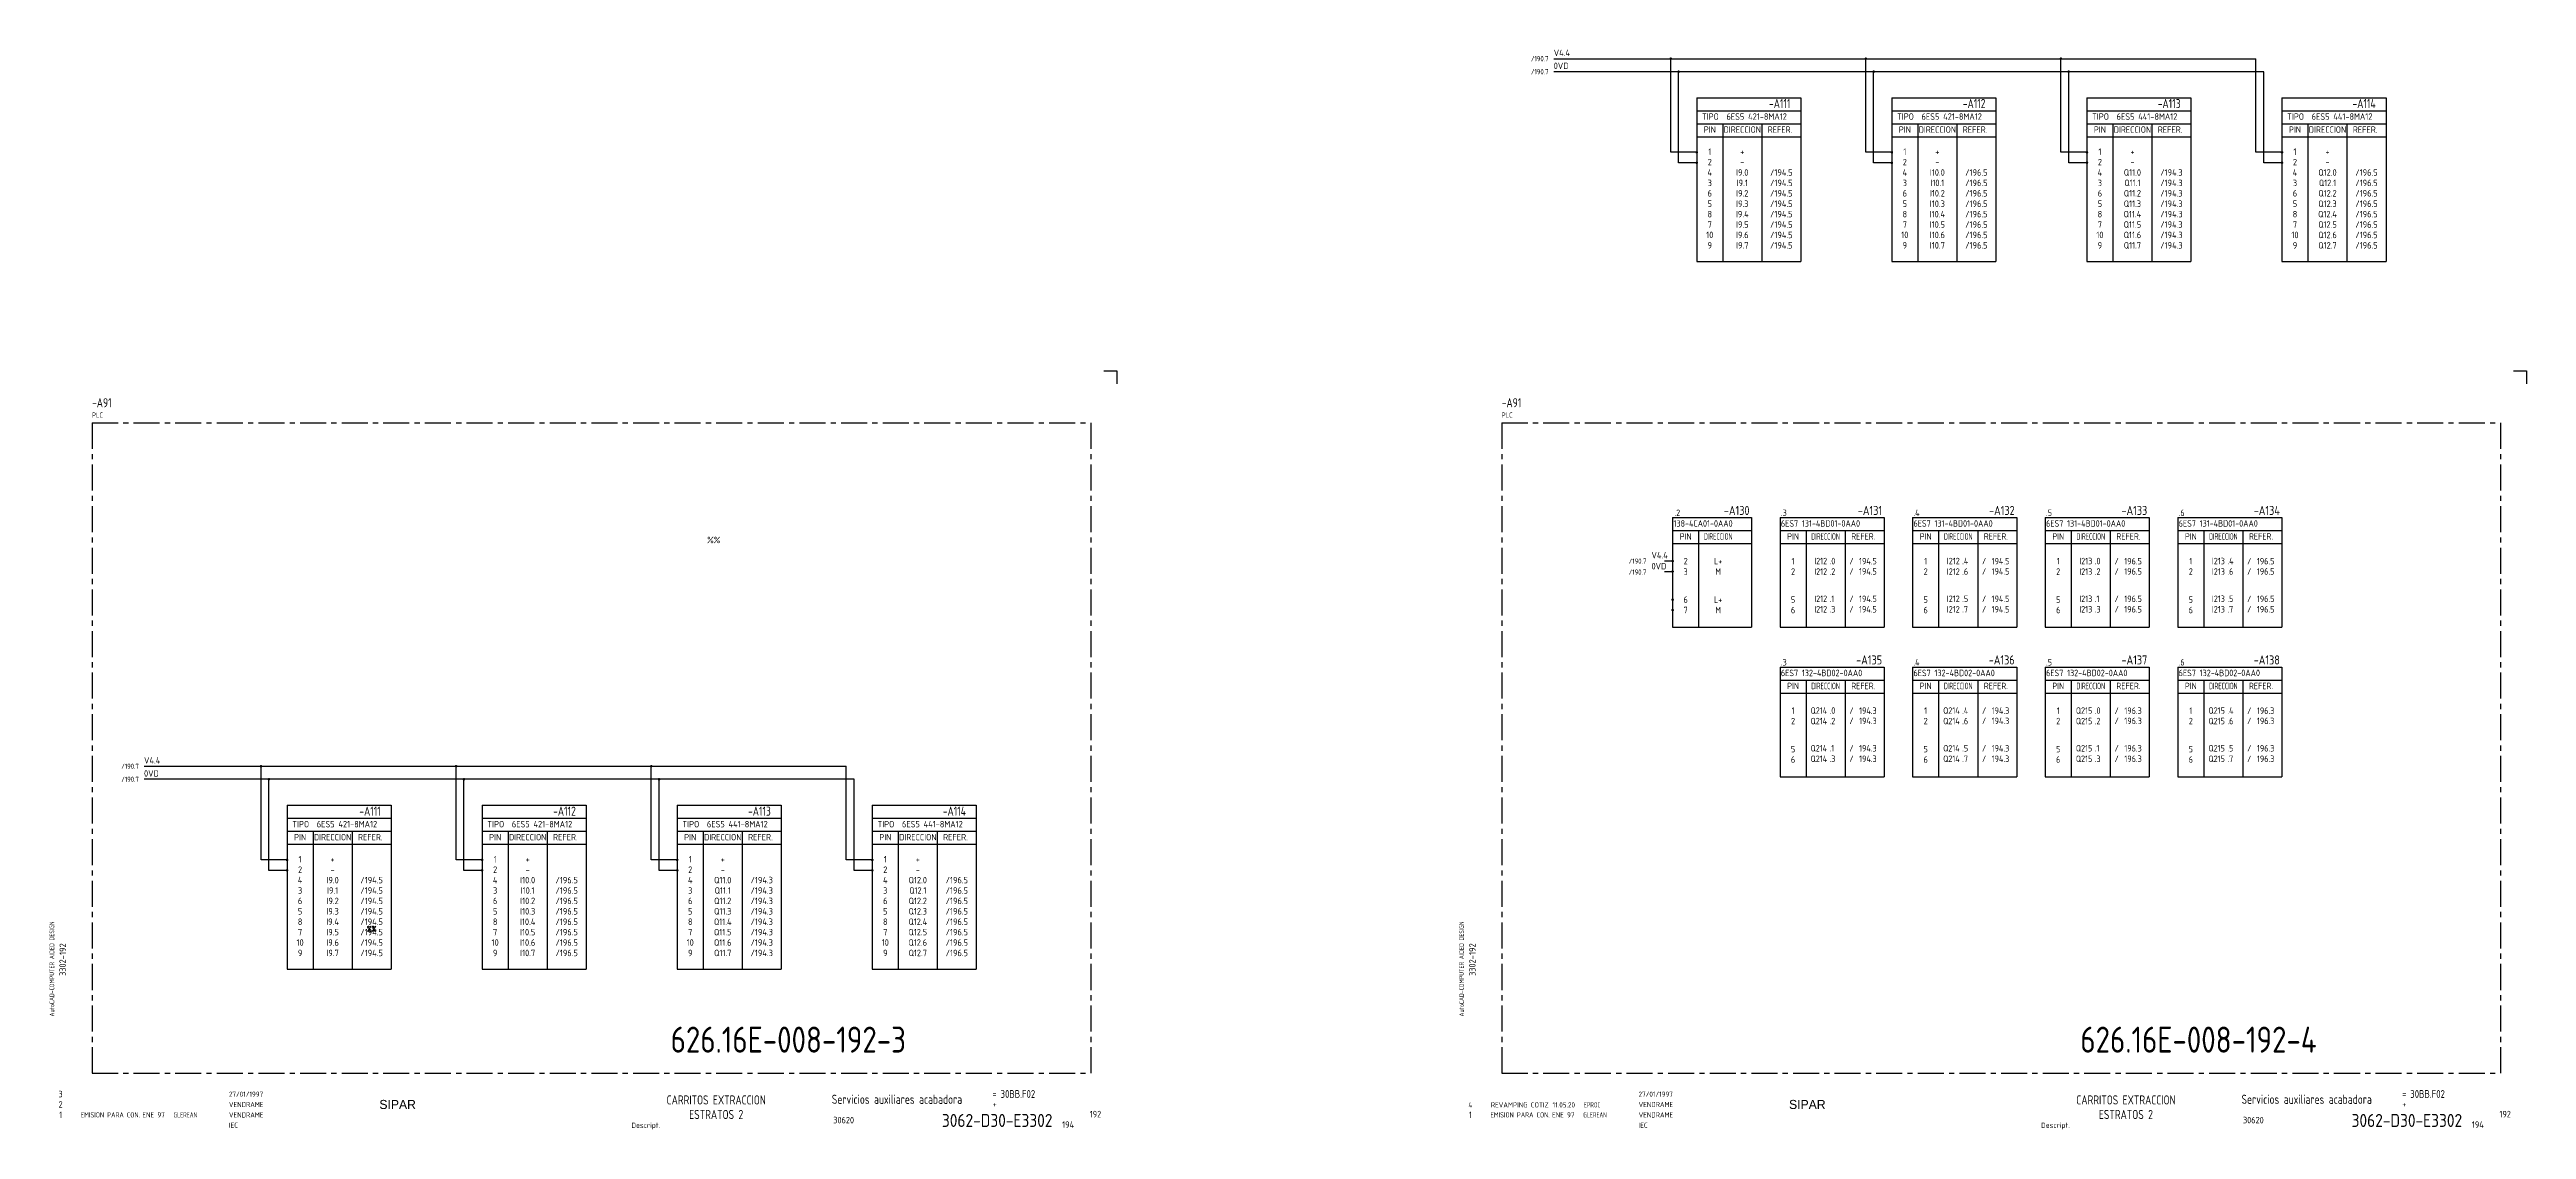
# Model space of a CAD drawing. Extents: x 10 to 962, y 5 to 421.
import ezdxf
from ezdxf.enums import TextEntityAlignment as Align

# ---------------------------------------------------------------- set-up
doc = ezdxf.new("R2010")
doc.units = 0
doc.header["$LTSCALE"] = 8
doc.header["$MEASUREMENT"] = 0
doc.linetypes.add('CENTER', pattern=[2, 1.25, -0.25, 0.25, -0.25])
doc.layers.get('0').update_dxf_attribs({"linetype": 'CONTINUOUS'})
doc.layers.add('CART', color=7, linetype='CONTINUOUS')
doc.styles.add('DIN', font='DIN', dxfattribs={"width": 0.85})
doc.styles.add('SIMPLEX', font='SIMPLEX', dxfattribs={"width": 0.9})
doc.styles.add('UNIV', font='UNIV')

# ---------------------------------------------------------------- blocks, each defined once
blk = doc.blocks.new('WB-FG100')
at = {"layer": 'CART', "color": 1}
for p, q in [((415, 297), (420, 297)), ((420, 297), (420, 292))]:
    blk.add_line(p, q, dxfattribs=at)
at = {"layer": 'CART', "color": 1, "style": 'DIN', "width": 0.8}
blk.add_text('AutoCAD-COMPUTER AIDED DESIGN', height=1.8, rotation=90, dxfattribs=at).set_placement((11.47, 48.84))
at = {"layer": 'CART', "color": 3, "style": 'DIN', "width": 0.8}
for s, p in [('=', (372.24, 17.91)), ('+', (372.24, 13.87))]:
    blk.add_text(s, height=2.5, dxfattribs=at).set_placement(p)
at = {"layer": 'CART', "color": 7, "style": 'DIN', "width": 0.9}
blk.add_attdef('FILE', text='', height=2.5, rotation=90, dxfattribs=at).set_placement((15.95, 68.38), align=Align.CENTER)
for tag, p in [('MOD-3', (13.92, 19)), ('MOD-2', (13.92, 15)), ('MOD-1', (13.92, 11)), ('NR.COMMESSA', (315, 9))]:
    blk.add_attdef(tag, text='', height=2.5, dxfattribs=at).set_placement(p, align=Align.MIDDLE)
at = {"layer": 'CART', "color": 7, "style": 'DIN'}
for tag, width, p in [('REV-3', 0.9, (21.66, 19)), ('DATA-3', 0.9, (45.37, 19)), ('NOME-3', 0.9, (57.37, 19)), ('REV-2', 0.9, (21.66, 15)), ('REV-1', 0.9, (21.66, 11)), ('DATA-2', 0.9, (45.37, 15)), ('DATA-1', 0.9, (45.37, 11)), ('NOME-1', 0.7, (57.37, 11)), ('NOME-2', 0.9, (57.37, 15))]:
    blk.add_attdef(tag, text='', height=2, dxfattribs=dict(at, width=width)).set_placement(p, align=Align.MIDDLE_LEFT)
at = {"layer": 'CART', "color": 7, "style": 'DIN', "width": 0.9}
for tag, p, height in [('DATA', (78.64, 17.94), 2), ('ESECUTORE', (78.64, 13.97), 2), ('CONTROLLORE', (78.64, 9.99), 2), ('NORMA', (78.64, 6.01), 2), ('SEGUE', (398.93, 5.65), 2.8)]:
    blk.add_attdef(tag, p, '', height=height, dxfattribs=at)
at = {"layer": 'CART', "color": 2, "style": 'DIN', "width": 0.9}
for tag, p in [('TITOLO-1/3', (266.5, 18.23)), ('TITOLO-3/3', (266.5, 8.13)), ('TITOLO-2/3', (266.5, 13.18)), ('TITOLO-2/2', (266.5, 10.68)), ('TITOLO-1/2', (266.5, 15.73))]:
    blk.add_attdef(tag, text='', height=3.5, dxfattribs=at).set_placement(p, align=Align.MIDDLE)
at = {"layer": 'CART', "color": 3, "style": 'DIN', "width": 0.85}
for tag, p in [('=', (375.33, 16.63)), ('+', (375.33, 12.76))]:
    blk.add_attdef(tag, text='', height=3, dxfattribs=at).set_placement(p, align=Align.BOTTOM_LEFT)
at = {"layer": 'CART', "color": 3, "style": 'DIN', "width": 0.9}
blk.add_attdef('ASSIEME', text='', height=3.5, dxfattribs=at).set_placement((334, 17), align=Align.MIDDLE)
at = {"layer": 'CART', "color": 2, "style": 'DIN', "width": 0.9}
blk.add_attdef('DISEGNO', text='', height=5, dxfattribs=at).set_placement((395.27, 6.35), align=Align.RIGHT)
at = {"layer": 'CART', "color": 3, "style": 'DIN', "width": 0.9}
blk.add_attdef('FOGLIO', text='', height=2.8, dxfattribs=at).set_placement((414.2, 9.56), align=Align.RIGHT)
at = {"layer": 'CART', "color": 1, "style": 'DIN', "width": 0.9}
blk.add_attdef('TIPOLOGIA', (233.37, 6), '', height=2, dxfattribs=at)

msp = doc.modelspace()

# ---------------------------------------------------------------- linework, layer by layer
for p, q in [((588, 417), (858, 417)), ((861, 412), (588, 412)), ((633, 381), (633, 417.25)), ((636, 377), (636, 412.25)), ((708, 381), (708, 417)), ((711, 377), (711, 412)), ((783, 381), (783, 417)), ((786, 377), (786, 412)), ((858, 381), (858, 417)), ((861, 377), (861, 412)), ((643, 381), (633, 381)), ((718, 381), (708, 381)), ((793, 381), (783, 381)), ((868, 381), (858, 381)), ((643, 377), (636, 377)), ((718, 377), (711, 377)), ((793, 377), (786, 377)), ((868, 377), (861, 377)), ((633.72, 223.87), (630.6, 223.87)), ((630.6, 219.87), (633.72, 219.87)), ((46, 145), (316, 145)), ((91, 109), (91, 145.25)), ((166, 109), (166, 145)), ((241, 109), (241, 145)), ((316, 109), (316, 145)), ((319, 140), (46, 140)), ((94, 105), (94, 140.25)), ((169, 105), (169, 140)), ((244, 105), (244, 140)), ((319, 105), (319, 140)), ((101, 109), (91, 109)), ((101, 105), (94, 105)), ((176, 109), (166, 109)), ((176, 105), (169, 105)), ((251, 109), (241, 109)), ((251, 105), (244, 105)), ((326, 109), (316, 109)), ((326, 105), (319, 105))]:
    msp.add_line(p, q)
at = {"color": 3}
for p, q in [((643, 402), (643, 339)), ((643, 402), (683, 402)), ((683, 402), (683, 339)), ((718, 402), (758, 402)), ((718, 402), (718, 339)), ((758, 402), (758, 339)), ((793, 402), (833, 402)), ((793, 402), (793, 339)), ((833, 402), (833, 339)), ((868, 402), (908, 402)), ((868, 402), (868, 339)), ((908, 402), (908, 339)), ((643, 397), (683, 397)), ((643, 392), (683, 392)), ((653, 392), (653, 339)), ((668, 392), (668, 339)), ((718, 397), (758, 397)), ((718, 392), (758, 392)), ((728, 392), (728, 339)), ((743, 392), (743, 339)), ((793, 397), (833, 397)), ((793, 392), (833, 392)), ((803, 392), (803, 339)), ((818, 392), (818, 339)), ((868, 397), (908, 397)), ((868, 392), (908, 392)), ((878, 392), (878, 339)), ((893, 392), (893, 339)), ((643, 387), (683, 387)), ((718, 387), (758, 387)), ((793, 387), (833, 387)), ((868, 387), (908, 387)), ((643, 339), (683, 339)), ((718, 339), (758, 339)), ((793, 339), (833, 339)), ((868, 339), (908, 339)), ((633.72, 240.59), (633.72, 198.46)), ((633.72, 240.59), (664.04, 240.59)), ((664.04, 240.59), (664.04, 198.46)), ((675.02, 240.59), (715.02, 240.59)), ((675.02, 240.59), (675.02, 198.46)), ((715.02, 240.59), (715.02, 198.46)), ((726, 240.59), (726, 198.46)), ((726, 240.59), (766, 240.59)), ((766, 240.59), (766, 198.46)), ((776.97, 240.59), (816.97, 240.59)), ((776.97, 240.59), (776.97, 198.46)), ((816.97, 240.59), (816.97, 198.46)), ((827.95, 240.59), (867.95, 240.59)), ((827.95, 240.59), (827.95, 198.46)), ((867.95, 240.59), (867.95, 198.46)), ((633.72, 235.59), (664.04, 235.59)), ((633.72, 230.59), (664.04, 230.59)), ((643.72, 235.59), (643.72, 198.46)), ((675.02, 235.59), (715.02, 235.59)), ((675.02, 230.59), (715.02, 230.59)), ((685.02, 235.59), (685.02, 198.46)), ((700.02, 235.59), (700.02, 198.46)), ((726, 235.59), (766, 235.59)), ((726, 230.59), (766, 230.59)), ((736, 235.59), (736, 198.46)), ((751, 235.59), (751, 198.46)), ((776.97, 235.59), (816.97, 235.59)), ((776.97, 230.59), (816.97, 230.59)), ((786.97, 235.59), (786.97, 198.46)), ((801.97, 235.59), (801.97, 198.46)), ((827.95, 235.59), (867.95, 235.59)), ((827.95, 230.59), (867.95, 230.59)), ((837.95, 235.59), (837.95, 198.46)), ((852.95, 235.59), (852.95, 198.46)), ((633.72, 198.46), (664.04, 198.46)), ((675.02, 198.46), (715.02, 198.46)), ((726, 198.46), (766, 198.46)), ((776.97, 198.46), (816.97, 198.46)), ((827.95, 198.46), (867.95, 198.46)), ((675.02, 183.13), (675.02, 141)), ((675.02, 183.13), (715.02, 183.13)), ((715.02, 183.13), (715.02, 141)), ((726, 183.13), (766, 183.13)), ((726, 183.13), (726, 141)), ((766, 183.13), (766, 141)), ((776.97, 183.13), (816.97, 183.13)), ((776.97, 183.13), (776.97, 141)), ((816.97, 183.13), (816.97, 141)), ((827.95, 183.13), (867.95, 183.13)), ((827.95, 183.13), (827.95, 141)), ((867.95, 183.13), (867.95, 141)), ((675.02, 178.13), (715.02, 178.13)), ((675.02, 173.13), (715.02, 173.13)), ((685.02, 178.13), (685.02, 141)), ((700.02, 178.13), (700.02, 141)), ((726, 178.13), (766, 178.13)), ((726, 173.13), (766, 173.13)), ((736, 178.13), (736, 141)), ((751, 178.13), (751, 141)), ((776.97, 178.13), (816.97, 178.13)), ((776.97, 173.13), (816.97, 173.13)), ((786.97, 178.13), (786.97, 141)), ((801.97, 178.13), (801.97, 141)), ((827.95, 178.13), (867.95, 178.13)), ((827.95, 173.13), (867.95, 173.13)), ((837.95, 178.13), (837.95, 141)), ((852.95, 178.13), (852.95, 141)), ((675.02, 141), (715.02, 141)), ((726, 141), (766, 141)), ((776.97, 141), (816.97, 141)), ((827.95, 141), (867.95, 141)), ((101, 130), (101, 67)), ((101, 130), (141, 130)), ((101, 125), (141, 125)), ((141, 130), (141, 67)), ((176, 130), (216, 130)), ((176, 130), (176, 67)), ((176, 125), (216, 125)), ((216, 130), (216, 67)), ((251, 130), (291, 130)), ((251, 130), (251, 67)), ((251, 125), (291, 125)), ((291, 130), (291, 67)), ((326, 130), (366, 130)), ((326, 130), (326, 67)), ((326, 125), (366, 125)), ((366, 130), (366, 67)), ((101, 120), (141, 120)), ((101, 115), (141, 115)), ((111, 120), (111, 67)), ((126, 120), (126, 67)), ((176, 120), (216, 120)), ((176, 115), (216, 115)), ((186, 120), (186, 67)), ((201, 120), (201, 67)), ((251, 120), (291, 120)), ((251, 115), (291, 115)), ((261, 120), (261, 67)), ((276, 120), (276, 67)), ((326, 120), (366, 120)), ((326, 115), (366, 115)), ((336, 120), (336, 67)), ((351, 120), (351, 67)), ((101, 67), (141, 67)), ((176, 67), (216, 67)), ((251, 67), (291, 67)), ((326, 67), (366, 67))]:
    msp.add_line(p, q, dxfattribs=at)
at = {"color": 3, "linetype": 'CENTER'}
for p, q in [((26, 277), (410, 277)), ((26, 277), (26, 27)), ((410, 277), (410, 27)), ((568, 277), (952, 277)), ((568, 277), (568, 27)), ((952, 277), (952, 27)), ((26, 27), (410, 27)), ((568, 27), (952, 27))]:
    msp.add_line(p, q, dxfattribs=at)
at = {"const_width": 0.5}
for points in [[(632.75, 417, 1), (633.25, 417, 1)], [(635.75, 412, 1), (636.25, 412, 1)], [(707.75, 417, 1), (708.25, 417, 1)], [(710.75, 412, 1), (711.25, 412, 1)], [(782.75, 417, 1), (783.25, 417, 1)], [(785.75, 412, 1), (786.25, 412, 1)], [(90.75, 145, 1), (91.25, 145, 1)], [(165.75, 145, 1), (166.25, 145, 1)], [(240.75, 145, 1), (241.25, 145, 1)], [(93.75, 140, 1), (94.25, 140, 1)], [(168.75, 140, 1), (169.25, 140, 1)], [(243.75, 140, 1), (244.25, 140, 1)]]:
    msp.add_lwpolyline(points, format="xyb", close=True, dxfattribs=at)
at = {"linetype": 'Continuous', "const_width": 0.5}
for points in [[(642.75, 381, 1), (643.25, 381, 1)], [(717.75, 381, 1), (718.25, 381, 1)], [(792.75, 381, 1), (793.25, 381, 1)], [(867.75, 381, 1), (868.25, 381, 1)], [(642.75, 377, 1), (643.25, 377, 1)], [(717.75, 377, 1), (718.25, 377, 1)], [(792.75, 377, 1), (793.25, 377, 1)], [(867.75, 377, 1), (868.25, 377, 1)], [(633.47, 223.87, 1), (633.97, 223.87, 1)], [(633.47, 219.87, 1), (633.97, 219.87, 1)], [(633.47, 209.03, 1), (633.97, 209.03, 1)], [(633.47, 205.03, 1), (633.97, 205.03, 1)], [(100.75, 109, 1), (101.25, 109, 1)], [(100.75, 105, 1), (101.25, 105, 1)], [(175.75, 109, 1), (176.25, 109, 1)], [(175.75, 105, 1), (176.25, 105, 1)], [(250.75, 109, 1), (251.25, 109, 1)], [(250.75, 105, 1), (251.25, 105, 1)], [(325.75, 109, 1), (326.25, 109, 1)], [(325.75, 105, 1), (326.25, 105, 1)]]:
    msp.add_lwpolyline(points, format="xyb", close=True, dxfattribs=at)

# ---------------------------------------------------------------- block references
at = {"layer": 'CART'}
ref = msp.add_blockref('WB-FG100', (0, 0), dxfattribs=at)
ref.add_attrib('TIPOLOGIA', 'Descript.', (233.37, 6), dxfattribs={"color": 1, "height": 2, "style": 'DIN', "width": 0.9})
ref.add_attrib('ASSIEME', 'Servicios auxiliares acabadora', dxfattribs={"color": 3, "height": 3.5, "style": 'DIN', "width": 0.8}).set_placement((335.5, 17), align=Align.MIDDLE)
ref.add_attrib('=', '30BB.F02', dxfattribs={"color": 3, "height": 3, "style": 'DIN', "width": 0.85}).set_placement((375.33, 16.63), align=Align.BOTTOM_LEFT)
ref.add_attrib('NR.COMMESSA', '30620', dxfattribs={"color": 7, "height": 2.5, "style": 'DIN', "width": 0.9}).set_placement((315, 9), align=Align.MIDDLE)
ref.add_attrib('DISEGNO', '3062-D30-E3302', dxfattribs={"color": 2, "height": 5, "style": 'DIN', "width": 0.9}).set_placement((395.27, 6.35), align=Align.RIGHT)
ref.add_attrib('DATA', '27/01/1997', (78.64, 17.94), dxfattribs={"color": 7, "height": 2, "style": 'DIN', "width": 0.85})
ref.add_attrib('ESECUTORE', 'VENDRAME', (78.64, 13.97), dxfattribs={"color": 7, "height": 2, "style": 'DIN', "width": 0.85})
ref.add_attrib('CONTROLLORE', 'VENDRAME', (78.64, 9.99), dxfattribs={"color": 7, "height": 2, "style": 'DIN', "width": 0.85})
ref.add_attrib('NORMA', 'IEC', (78.64, 6.01), dxfattribs={"color": 7, "height": 2, "style": 'DIN', "width": 0.85})
ref.add_attrib('MOD-1', '1', dxfattribs={"color": 7, "height": 2.5, "style": 'DIN', "width": 0.9}).set_placement((13.92, 11), align=Align.MIDDLE)
ref.add_attrib('REV-1', 'EMISION PARA CON.', dxfattribs={"color": 7, "height": 2, "style": 'DIN', "width": 0.8}).set_placement((21.66, 11), align=Align.MIDDLE_LEFT)
ref.add_attrib('DATA-1', 'ENE 97', dxfattribs={"color": 7, "height": 2, "style": 'DIN', "width": 0.85}).set_placement((45.37, 11), align=Align.MIDDLE_LEFT)
ref.add_attrib('NOME-1', 'GLEREAN', dxfattribs={"color": 7, "height": 2, "style": 'DIN', "width": 0.7}).set_placement((57.37, 11), align=Align.MIDDLE_LEFT)
ref.add_attrib('MOD-2', '2', dxfattribs={"color": 7, "height": 2.5, "style": 'DIN', "width": 0.9}).set_placement((13.92, 15), align=Align.MIDDLE)
ref.add_attrib('MOD-3', '3', dxfattribs={"color": 7, "height": 2.5, "style": 'DIN', "width": 0.9}).set_placement((13.92, 19), align=Align.MIDDLE)
ref.add_attrib('FILE', '3302-', dxfattribs={"color": 7, "height": 2.5, "rotation": 90, "style": 'DIN', "width": 0.9}).set_placement((15.95, 68.38), align=Align.CENTER)
ref = msp.add_blockref('WB-FG100', (542, 0), dxfattribs=at)
ref.add_attrib('TIPOLOGIA', 'Descript.', (775.37, 6), dxfattribs={"color": 1, "height": 2, "style": 'DIN', "width": 0.9})
ref.add_attrib('ASSIEME', 'Servicios auxiliares acabadora', dxfattribs={"color": 3, "height": 3.5, "style": 'DIN', "width": 0.8}).set_placement((877.5, 17), align=Align.MIDDLE)
ref.add_attrib('=', '30BB.F02', dxfattribs={"color": 3, "height": 3, "style": 'DIN', "width": 0.85}).set_placement((917.33, 16.63), align=Align.BOTTOM_LEFT)
ref.add_attrib('NR.COMMESSA', '30620', dxfattribs={"color": 7, "height": 2.5, "style": 'DIN', "width": 0.9}).set_placement((857, 9), align=Align.MIDDLE)
ref.add_attrib('DISEGNO', '3062-D30-E3302', dxfattribs={"color": 2, "height": 5, "style": 'DIN', "width": 0.9}).set_placement((937.27, 6.35), align=Align.RIGHT)
ref.add_attrib('DATA', '27/01/1997', (620.64, 17.94), dxfattribs={"color": 7, "height": 2, "style": 'DIN', "width": 0.85})
ref.add_attrib('ESECUTORE', 'VENDRAME', (620.64, 13.97), dxfattribs={"color": 7, "height": 2, "style": 'DIN', "width": 0.85})
ref.add_attrib('CONTROLLORE', 'VENDRAME', (620.64, 9.99), dxfattribs={"color": 7, "height": 2, "style": 'DIN', "width": 0.85})
ref.add_attrib('NORMA', 'IEC', (620.64, 6.01), dxfattribs={"color": 7, "height": 2, "style": 'DIN', "width": 0.85})
ref.add_attrib('MOD-1', '1', dxfattribs={"color": 7, "height": 2.5, "style": 'DIN', "width": 0.9}).set_placement((555.92, 11), align=Align.MIDDLE)
ref.add_attrib('REV-1', 'EMISION PARA CON.', dxfattribs={"color": 7, "height": 2, "style": 'DIN', "width": 0.8}).set_placement((563.66, 11), align=Align.MIDDLE_LEFT)
ref.add_attrib('DATA-1', 'ENE 97', dxfattribs={"color": 7, "height": 2, "style": 'DIN', "width": 0.85}).set_placement((587.37, 11), align=Align.MIDDLE_LEFT)
ref.add_attrib('NOME-1', 'GLEREAN', dxfattribs={"color": 7, "height": 2, "style": 'DIN', "width": 0.7}).set_placement((599.37, 11), align=Align.MIDDLE_LEFT)
ref.add_attrib('FILE', '3302-', dxfattribs={"color": 7, "height": 2.5, "rotation": 90, "style": 'DIN', "width": 0.9}).set_placement((557.95, 68.38), align=Align.CENTER)

# ---------------------------------------------------------------- texts
at = {"style": 'DIN'}
for s, height, width, p in [('V4.4', 2.5, 0.8, (588, 418)), ('0VD', 2.5, 0.8, (588, 413)), ('TIPO  6ES5 421-8MA12', 2.5, 0.8, (645, 393.5)), ('TIPO  6ES5 421-8MA12', 2.5, 0.8, (720, 393.5)), ('TIPO  6ES5 441-8MA12', 2.5, 0.8, (795, 393.5)), ('TIPO  6ES5 441-8MA12', 2.5, 0.8, (870, 393.5)), ('PLC', 2, 0.8, (26, 279)), ('PLC', 2, 0.8, (568, 279)), ('138-4CA01-0AA0', 2.5, 0.85, (634.05, 237.09)), ('6ES7 131-4BD01-0AA0', 2.5, 0.85, (675.34, 237.09)), ('6ES7 131-4BD01-0AA0', 2.5, 0.85, (726.32, 237.09)), ('6ES7 131-4BD01-0AA0', 2.5, 0.85, (777.3, 237.09)), ('6ES7 131-4BD01-0AA0', 2.5, 0.85, (828.27, 237.09)), ('%%', 2.5, 0.85, (262.5, 230.75)), ('V4.4', 2.5, 0.8, (625.6, 224.87)), ('0VD', 2.5, 0.8, (625.6, 220.66)), ('.0', 2.5, 0.85, (694.05, 222.64)), ('.2', 2.5, 0.85, (694.05, 218.59)), ('.4', 2.5, 0.85, (745.03, 222.64)), ('.6', 2.5, 0.85, (745.03, 218.59)), ('.0', 2.5, 0.85, (796.01, 222.64)), ('.2', 2.5, 0.85, (796.01, 218.59)), ('.4', 2.5, 0.85, (846.99, 222.64)), ('.6', 2.5, 0.85, (846.99, 218.59)), ('.1', 2.5, 0.85, (694.05, 208.14)), ('.5', 2.5, 0.85, (745.03, 208.14)), ('.1', 2.5, 0.85, (796.01, 208.14)), ('.5', 2.5, 0.85, (846.99, 208.14)), ('.3', 2.5, 0.85, (694.05, 204.1)), ('.7', 2.5, 0.85, (745.03, 204.1)), ('.3', 2.5, 0.85, (796.01, 204.1)), ('.7', 2.5, 0.85, (846.99, 204.1)), ('6ES7 132-4BD02-0AA0', 2.5, 0.85, (675.34, 179.63)), ('6ES7 132-4BD02-0AA0', 2.5, 0.85, (726.32, 179.63)), ('6ES7 132-4BD02-0AA0', 2.5, 0.85, (777.3, 179.63)), ('6ES7 132-4BD02-0AA0', 2.5, 0.85, (828.27, 179.63)), ('.0', 2.5, 0.85, (694.05, 165.17)), ('.2', 2.5, 0.85, (694.05, 161.13)), ('.4', 2.5, 0.85, (745.03, 165.17)), ('.6', 2.5, 0.85, (745.03, 161.13)), ('.0', 2.5, 0.85, (796.01, 165.17)), ('.2', 2.5, 0.85, (796.01, 161.13)), ('.4', 2.5, 0.85, (846.99, 165.17)), ('.6', 2.5, 0.85, (846.99, 161.13)), ('.1', 2.5, 0.85, (694.05, 150.68)), ('.5', 2.5, 0.85, (745.03, 150.68)), ('.1', 2.5, 0.85, (796.01, 150.68)), ('.5', 2.5, 0.85, (846.99, 150.68)), ('V4.4', 2.5, 0.8, (46, 146)), ('0VD', 2.5, 0.8, (46, 141)), ('.3', 2.5, 0.85, (694.05, 146.64)), ('.7', 2.5, 0.85, (745.03, 146.64)), ('.3', 2.5, 0.85, (796.01, 146.64)), ('.7', 2.5, 0.85, (846.99, 146.64)), ('TIPO  6ES5 421-8MA12', 2.5, 0.8, (103, 121.5)), ('TIPO  6ES5 421-8MA12', 2.5, 0.8, (178, 121.5)), ('TIPO  6ES5 441-8MA12', 2.5, 0.8, (253, 121.5)), ('TIPO  6ES5 441-8MA12', 2.5, 0.8, (328, 121.5)), ('194', 2.5, 0.8, (399, 6)), ('194', 2.5, 0.8, (941, 6))]:
    msp.add_text(s, height=height, dxfattribs=dict(at, width=width)).set_placement(p)
for s, height, width, p in [('/190.7', 2, 0.8, (586, 416)), ('/190.7', 2, 0.8, (586, 411)), ('/190.7', 2, 0.8, (623.6, 222.87)), ('/190.7', 2, 0.8, (623.6, 218.66)), ('I212', 2.5, 0.85, (693.12, 222.64)), ('I212', 2.5, 0.85, (693.12, 218.59)), ('I212', 2.5, 0.85, (744.1, 222.64)), ('I212', 2.5, 0.85, (744.1, 218.59)), ('I213', 2.5, 0.85, (795.07, 222.64)), ('I213', 2.5, 0.85, (795.07, 218.59)), ('I213', 2.5, 0.85, (846.05, 222.64)), ('I213', 2.5, 0.85, (846.05, 218.59)), ('I212', 2.5, 0.85, (693.12, 208.14)), ('I212', 2.5, 0.85, (744.1, 208.14)), ('I213', 2.5, 0.85, (795.07, 208.14)), ('I213', 2.5, 0.85, (846.05, 208.14)), ('I212', 2.5, 0.85, (693.12, 204.1)), ('I212', 2.5, 0.85, (744.1, 204.1)), ('I213', 2.5, 0.85, (795.07, 204.1)), ('I213', 2.5, 0.85, (846.05, 204.1)), ('Q214', 2.5, 0.85, (693.12, 165.17)), ('Q214', 2.5, 0.85, (693.12, 161.13)), ('Q214', 2.5, 0.85, (744.1, 165.17)), ('Q214', 2.5, 0.85, (744.1, 161.13)), ('Q215', 2.5, 0.85, (795.07, 165.17)), ('Q215', 2.5, 0.85, (795.07, 161.13)), ('Q215', 2.5, 0.85, (846.05, 165.17)), ('Q215', 2.5, 0.85, (846.05, 161.13)), ('Q214', 2.5, 0.85, (693.12, 150.68)), ('Q214', 2.5, 0.85, (744.1, 150.68)), ('Q215', 2.5, 0.85, (795.07, 150.68)), ('Q215', 2.5, 0.85, (846.05, 150.68)), ('/190.7', 2, 0.8, (44, 144)), ('Q214', 2.5, 0.85, (693.12, 146.64)), ('Q214', 2.5, 0.85, (744.1, 146.64)), ('Q215', 2.5, 0.85, (795.07, 146.64)), ('Q215', 2.5, 0.85, (846.05, 146.64)), ('/190.7', 2, 0.8, (44, 139))]:
    msp.add_text(s, height=height, dxfattribs=dict(at, width=width)).set_placement(p, align=Align.RIGHT)
at = {"color": 3, "style": 'DIN'}
for s, height, width, p in [('-A111', 3.5, 0.8, (679, 398)), ('-A112', 3.5, 0.8, (754, 398)), ('-A113', 3.5, 0.8, (829, 398)), ('-A114', 3.5, 0.8, (904, 398)), ('-A130', 3.5, 0.85, (663.27, 241.59)), ('-A131', 3.5, 0.85, (714.25, 241.59)), ('-A132', 3.5, 0.85, (765.22, 241.59)), ('-A133', 3.5, 0.85, (816.2, 241.59)), ('-A134', 3.5, 0.85, (867.18, 241.59)), ('-A135', 3.5, 0.85, (714.25, 184.13)), ('-A136', 3.5, 0.85, (765.22, 184.13)), ('-A137', 3.5, 0.85, (816.2, 184.13)), ('-A138', 3.5, 0.85, (867.18, 184.13)), ('-A111', 3.5, 0.8, (137, 126)), ('-A112', 3.5, 0.8, (212, 126)), ('-A113', 3.5, 0.8, (287, 126)), ('-A114', 3.5, 0.8, (362, 126)), ('192', 2.56, 0.8, (414, 10)), ('192', 2.56, 0.8, (956, 10))]:
    msp.add_text(s, height=height, dxfattribs=dict(at, width=width)).set_placement(p, align=Align.RIGHT)
at = {"style": 'DIN'}
for s, width, p in [('PIN', 0.8, (648, 388.5)), ('DIRECCION', 0.8, (660.5, 388.5)), ('REFER.', 0.8, (675, 388.5)), ('PIN', 0.8, (723, 388.5)), ('DIRECCION', 0.8, (735.5, 388.5)), ('REFER.', 0.8, (750, 388.5)), ('PIN', 0.8, (798, 388.5)), ('DIRECCION', 0.8, (810.5, 388.5)), ('REFER.', 0.8, (825, 388.5)), ('PIN', 0.8, (873, 388.5)), ('DIRECCION', 0.8, (885.5, 388.5)), ('REFER.', 0.8, (900, 388.5)), ('1', 0.8, (648, 380)), ('+', 0.8, (660.5, 380)), ('1', 0.8, (723, 380)), ('+', 0.8, (735.5, 380)), ('1', 0.8, (798, 380)), ('+', 0.8, (810.5, 380)), ('1', 0.8, (873, 380)), ('+', 0.8, (885.5, 380)), ('4', 0.8, (648, 372)), ('2', 0.8, (648, 376)), ('I9.0', 0.8, (660.5, 372)), ('-', 0.8, (660.5, 376)), ('/194.5', 0.8, (675.5, 372)), ('4', 0.8, (723, 372)), ('2', 0.8, (723, 376)), ('I10.0', 0.8, (735.5, 372)), ('-', 0.8, (735.5, 376)), ('/196.5', 0.8, (750.5, 372)), ('4', 0.8, (798, 372)), ('2', 0.8, (798, 376)), ('Q11.0', 0.8, (810.5, 372)), ('-', 0.8, (810.5, 376)), ('/194.3', 0.8, (825.5, 372)), ('4', 0.8, (873, 372)), ('2', 0.8, (873, 376)), ('Q12.0', 0.8, (885.5, 372)), ('-', 0.8, (885.5, 376)), ('/196.5', 0.8, (900.5, 372)), ('3', 0.8, (648, 368)), ('5', 0.8, (648, 360)), ('6', 0.8, (648, 364)), ('I9.3', 0.8, (660.5, 360)), ('I9.2', 0.8, (660.5, 364)), ('I9.1', 0.8, (660.5, 368)), ('/194.5', 0.8, (675.5, 368)), ('/194.5', 0.8, (675.5, 364)), ('/194.5', 0.8, (675.5, 360)), ('3', 0.8, (723, 368)), ('5', 0.8, (723, 360)), ('6', 0.8, (723, 364)), ('I10.3', 0.8, (735.5, 360)), ('I10.2', 0.8, (735.5, 364)), ('I10.1', 0.8, (735.5, 368)), ('/196.5', 0.8, (750.5, 368)), ('/196.5', 0.8, (750.5, 364)), ('/196.5', 0.8, (750.5, 360)), ('3', 0.8, (798, 368)), ('5', 0.8, (798, 360)), ('6', 0.8, (798, 364)), ('Q11.3', 0.8, (810.5, 360)), ('Q11.2', 0.8, (810.5, 364)), ('Q11.1', 0.8, (810.5, 368)), ('/194.3', 0.8, (825.5, 368)), ('/194.3', 0.8, (825.5, 364)), ('/194.3', 0.8, (825.5, 360)), ('3', 0.8, (873, 368)), ('5', 0.8, (873, 360)), ('6', 0.8, (873, 364)), ('Q12.3', 0.8, (885.5, 360)), ('Q12.2', 0.8, (885.5, 364)), ('Q12.1', 0.8, (885.5, 368)), ('/196.5', 0.8, (900.5, 368)), ('/196.5', 0.8, (900.5, 364)), ('/196.5', 0.8, (900.5, 360)), ('7', 0.8, (648, 352)), ('8', 0.8, (648, 356)), ('I9.4', 0.8, (660.5, 356)), ('I9.5', 0.8, (660.5, 352)), ('/194.5', 0.8, (675.5, 356)), ('/194.5', 0.8, (675.5, 352)), ('7', 0.8, (723, 352)), ('8', 0.8, (723, 356)), ('I10.4', 0.8, (735.5, 356)), ('I10.5', 0.8, (735.5, 352)), ('/196.5', 0.8, (750.5, 356)), ('/196.5', 0.8, (750.5, 352)), ('7', 0.8, (798, 352)), ('8', 0.8, (798, 356)), ('Q11.4', 0.8, (810.5, 356)), ('Q11.5', 0.8, (810.5, 352)), ('/194.3', 0.8, (825.5, 356)), ('/194.3', 0.8, (825.5, 352)), ('7', 0.8, (873, 352)), ('8', 0.8, (873, 356)), ('Q12.4', 0.8, (885.5, 356)), ('Q12.5', 0.8, (885.5, 352)), ('/196.5', 0.8, (900.5, 356)), ('/196.5', 0.8, (900.5, 352)), ('10', 0.8, (648, 348)), ('9', 0.8, (648, 344)), ('I9.6', 0.8, (660.5, 348)), ('I9.7', 0.8, (660.5, 344)), ('/194.5', 0.8, (675.5, 348)), ('/194.5', 0.8, (675.5, 344)), ('10', 0.8, (723, 348)), ('9', 0.8, (723, 344)), ('I10.6', 0.8, (735.5, 348)), ('I10.7', 0.8, (735.5, 344)), ('/196.5', 0.8, (750.5, 348)), ('/196.5', 0.8, (750.5, 344)), ('10', 0.8, (798, 348)), ('9', 0.8, (798, 344)), ('Q11.6', 0.8, (810.5, 348)), ('Q11.7', 0.8, (810.5, 344)), ('/194.3', 0.8, (825.5, 348)), ('/194.3', 0.8, (825.5, 344)), ('10', 0.8, (873, 348)), ('9', 0.8, (873, 344)), ('Q12.6', 0.8, (885.5, 348)), ('Q12.7', 0.8, (885.5, 344)), ('/196.5', 0.8, (900.5, 348)), ('/196.5', 0.8, (900.5, 344)), ('.2', 0.85, (635.51, 241.19)), ('.3', 0.85, (676.47, 241.19)), ('.4', 0.85, (727.45, 241.19)), ('.5', 0.85, (778.43, 241.19)), ('.6', 0.85, (829.4, 241.19)), ('PIN', 0.85, (638.72, 232.09)), ('PIN', 0.85, (680.02, 232.09)), ('REFER.', 0.85, (707.02, 232.09)), ('PIN', 0.85, (731, 232.09)), ('REFER.', 0.85, (758, 232.09)), ('PIN', 0.85, (781.97, 232.09)), ('REFER.', 0.85, (808.97, 232.09)), ('PIN', 0.85, (832.95, 232.09)), ('REFER.', 0.85, (859.95, 232.09)), ('3', 0.85, (638.72, 218.59)), ('2', 0.85, (638.72, 222.59)), ('L+', 0.85, (651.22, 222.59)), ('M', 0.85, (651.22, 218.59)), ('2', 0.85, (680.02, 218.59)), ('1', 0.85, (680.02, 222.59)), ('/', 0.85, (702.48, 222.59)), ('/', 0.85, (702.48, 218.66)), ('194.5', 0.85, (708.79, 222.59)), ('194.5', 0.85, (708.79, 218.66)), ('2', 0.85, (731, 218.59)), ('1', 0.85, (731, 222.59)), ('/', 0.85, (753.46, 222.59)), ('/', 0.85, (753.46, 218.66)), ('194.5', 0.85, (759.77, 222.59)), ('194.5', 0.85, (759.77, 218.66)), ('2', 0.85, (781.97, 218.59)), ('1', 0.85, (781.97, 222.59)), ('/', 0.85, (804.44, 222.59)), ('/', 0.85, (804.44, 218.66)), ('196.5', 0.85, (810.75, 222.59)), ('196.5', 0.85, (810.75, 218.66)), ('2', 0.85, (832.95, 218.59)), ('1', 0.85, (832.95, 222.59)), ('/', 0.85, (855.42, 222.59)), ('/', 0.85, (855.42, 218.66)), ('196.5', 0.85, (861.73, 222.59)), ('196.5', 0.85, (861.73, 218.66)), ('6', 0.85, (638.72, 207.8)), ('L+', 0.85, (651.22, 207.8)), ('5', 0.85, (680.02, 207.8)), ('/', 0.85, (702.48, 208.12)), ('194.5', 0.85, (708.79, 208.12)), ('5', 0.85, (731, 207.8)), ('/', 0.85, (753.46, 208.12)), ('194.5', 0.85, (759.77, 208.12)), ('5', 0.85, (781.97, 207.8)), ('/', 0.85, (804.44, 208.12)), ('196.5', 0.85, (810.75, 208.12)), ('5', 0.85, (832.95, 207.8)), ('/', 0.85, (855.42, 208.12)), ('196.5', 0.85, (861.73, 208.12)), ('7', 0.85, (638.72, 203.8)), ('M', 0.85, (651.22, 203.8)), ('6', 0.85, (680.02, 203.8)), ('/', 0.85, (702.48, 204.1)), ('194.5', 0.85, (708.79, 204.1)), ('6', 0.85, (731, 203.8)), ('/', 0.85, (753.46, 204.1)), ('194.5', 0.85, (759.77, 204.1)), ('6', 0.85, (781.97, 203.8)), ('/', 0.85, (804.44, 204.1)), ('196.5', 0.85, (810.75, 204.1)), ('6', 0.85, (832.95, 203.8)), ('/', 0.85, (855.42, 204.1)), ('196.5', 0.85, (861.73, 204.1)), ('.3', 0.85, (676.47, 183.73)), ('.4', 0.85, (727.45, 183.73)), ('.5', 0.85, (778.43, 183.73)), ('.6', 0.85, (829.4, 183.73)), ('PIN', 0.85, (680.02, 174.63)), ('REFER.', 0.85, (707.02, 174.63)), ('PIN', 0.85, (731, 174.63)), ('REFER.', 0.85, (758, 174.63)), ('PIN', 0.85, (781.97, 174.63)), ('REFER.', 0.85, (808.97, 174.63)), ('PIN', 0.85, (832.95, 174.63)), ('REFER.', 0.85, (859.95, 174.63)), ('2', 0.85, (680.02, 161.13)), ('1', 0.85, (680.02, 165.13)), ('/', 0.85, (702.48, 165.12)), ('/', 0.85, (702.48, 161.2)), ('194.3', 0.85, (708.79, 165.12)), ('194.3', 0.85, (708.79, 161.2)), ('2', 0.85, (731, 161.13)), ('1', 0.85, (731, 165.13)), ('/', 0.85, (753.46, 165.12)), ('/', 0.85, (753.46, 161.2)), ('194.3', 0.85, (759.77, 165.12)), ('194.3', 0.85, (759.77, 161.2)), ('2', 0.85, (781.97, 161.13)), ('1', 0.85, (781.97, 165.13)), ('/', 0.85, (804.44, 165.12)), ('/', 0.85, (804.44, 161.2)), ('196.3', 0.85, (810.75, 165.12)), ('196.3', 0.85, (810.75, 161.2)), ('2', 0.85, (832.95, 161.13)), ('1', 0.85, (832.95, 165.13)), ('/', 0.85, (855.42, 165.12)), ('/', 0.85, (855.42, 161.2)), ('196.3', 0.85, (861.73, 165.12)), ('196.3', 0.85, (861.73, 161.2)), ('5', 0.85, (680.02, 150.33)), ('/', 0.85, (702.48, 150.66)), ('194.3', 0.85, (708.79, 150.66)), ('5', 0.85, (731, 150.33)), ('/', 0.85, (753.46, 150.66)), ('194.3', 0.85, (759.77, 150.66)), ('5', 0.85, (781.97, 150.33)), ('/', 0.85, (804.44, 150.66)), ('196.3', 0.85, (810.75, 150.66)), ('5', 0.85, (832.95, 150.33)), ('/', 0.85, (855.42, 150.66)), ('196.3', 0.85, (861.73, 150.66)), ('6', 0.85, (680.02, 146.33)), ('/', 0.85, (702.48, 146.64)), ('194.3', 0.85, (708.79, 146.64)), ('6', 0.85, (731, 146.33)), ('/', 0.85, (753.46, 146.64)), ('194.3', 0.85, (759.77, 146.64)), ('6', 0.85, (781.97, 146.33)), ('/', 0.85, (804.44, 146.64)), ('196.3', 0.85, (810.75, 146.64)), ('6', 0.85, (832.95, 146.33)), ('/', 0.85, (855.42, 146.64)), ('196.3', 0.85, (861.73, 146.64)), ('PIN', 0.8, (106, 116.5)), ('DIRECCION', 0.8, (118.5, 116.5)), ('REFER.', 0.8, (133, 116.5)), ('PIN', 0.8, (181, 116.5)), ('DIRECCION', 0.8, (193.5, 116.5)), ('REFER.', 0.8, (208, 116.5)), ('PIN', 0.8, (256, 116.5)), ('DIRECCION', 0.8, (268.5, 116.5)), ('REFER.', 0.8, (283, 116.5)), ('PIN', 0.8, (331, 116.5)), ('DIRECCION', 0.8, (343.5, 116.5)), ('REFER.', 0.8, (358, 116.5)), ('2', 0.8, (106, 104)), ('1', 0.8, (106, 108)), ('+', 0.8, (118.5, 108)), ('-', 0.8, (118.5, 104)), ('2', 0.8, (181, 104)), ('1', 0.8, (181, 108)), ('+', 0.8, (193.5, 108)), ('-', 0.8, (193.5, 104)), ('2', 0.8, (256, 104)), ('1', 0.8, (256, 108)), ('+', 0.8, (268.5, 108)), ('-', 0.8, (268.5, 104)), ('2', 0.8, (331, 104)), ('1', 0.8, (331, 108)), ('+', 0.8, (343.5, 108)), ('-', 0.8, (343.5, 104)), ('4', 0.8, (106, 100)), ('3', 0.8, (106, 96)), ('I9.0', 0.8, (118.5, 100)), ('I9.1', 0.8, (118.5, 96)), ('/194.5', 0.8, (133.5, 100)), ('/194.5', 0.8, (133.5, 96)), ('4', 0.8, (181, 100)), ('3', 0.8, (181, 96)), ('I10.0', 0.8, (193.5, 100)), ('I10.1', 0.8, (193.5, 96)), ('/196.5', 0.8, (208.5, 100)), ('/196.5', 0.8, (208.5, 96)), ('4', 0.8, (256, 100)), ('3', 0.8, (256, 96)), ('Q11.0', 0.8, (268.5, 100)), ('Q11.1', 0.8, (268.5, 96)), ('/194.3', 0.8, (283.5, 100)), ('/194.3', 0.8, (283.5, 96)), ('4', 0.8, (331, 100)), ('3', 0.8, (331, 96)), ('Q12.0', 0.8, (343.5, 100)), ('Q12.1', 0.8, (343.5, 96)), ('/196.5', 0.8, (358.5, 100)), ('/196.5', 0.8, (358.5, 96)), ('5', 0.8, (106, 88)), ('8', 0.8, (106, 84)), ('6', 0.8, (106, 92)), ('I9.4', 0.8, (118.5, 84)), ('I9.3', 0.8, (118.5, 88)), ('I9.2', 0.8, (118.5, 92)), ('/194.5', 0.8, (133.5, 92)), ('/194.5', 0.8, (133.5, 88)), ('/194.5', 0.8, (133.5, 84)), ('5', 0.8, (181, 88)), ('8', 0.8, (181, 84)), ('6', 0.8, (181, 92)), ('I10.4', 0.8, (193.5, 84)), ('I10.3', 0.8, (193.5, 88)), ('I10.2', 0.8, (193.5, 92)), ('/196.5', 0.8, (208.5, 92)), ('/196.5', 0.8, (208.5, 88)), ('/196.5', 0.8, (208.5, 84)), ('5', 0.8, (256, 88)), ('8', 0.8, (256, 84)), ('6', 0.8, (256, 92)), ('Q11.4', 0.8, (268.5, 84)), ('Q11.3', 0.8, (268.5, 88)), ('Q11.2', 0.8, (268.5, 92)), ('/194.3', 0.8, (283.5, 92)), ('/194.3', 0.8, (283.5, 88)), ('/194.3', 0.8, (283.5, 84)), ('5', 0.8, (331, 88)), ('8', 0.8, (331, 84)), ('6', 0.8, (331, 92)), ('Q12.4', 0.8, (343.5, 84)), ('Q12.3', 0.8, (343.5, 88)), ('Q12.2', 0.8, (343.5, 92)), ('/196.5', 0.8, (358.5, 92)), ('/196.5', 0.8, (358.5, 88)), ('/196.5', 0.8, (358.5, 84)), ('10', 0.8, (106, 76)), ('7', 0.8, (106, 80)), ('I9.5', 0.8, (118.5, 80)), ('I9.6', 0.8, (118.5, 76)), ('/194.5', 0.8, (133.5, 80)), ('/194.5', 0.8, (133.5, 76)), ('10', 0.8, (181, 76)), ('7', 0.8, (181, 80)), ('I10.5', 0.8, (193.5, 80)), ('I10.6', 0.8, (193.5, 76)), ('/196.5', 0.8, (208.5, 80)), ('/196.5', 0.8, (208.5, 76)), ('10', 0.8, (256, 76)), ('7', 0.8, (256, 80)), ('Q11.5', 0.8, (268.5, 80)), ('Q11.6', 0.8, (268.5, 76)), ('/194.3', 0.8, (283.5, 80)), ('/194.3', 0.8, (283.5, 76)), ('10', 0.8, (331, 76)), ('7', 0.8, (331, 80)), ('Q12.5', 0.8, (343.5, 80)), ('Q12.6', 0.8, (343.5, 76)), ('/196.5', 0.8, (358.5, 80)), ('/196.5', 0.8, (358.5, 76)), ('9', 0.8, (106, 72)), ('I9.7', 0.8, (118.5, 72)), ('/194.5', 0.8, (133.5, 72)), ('9', 0.8, (181, 72)), ('I10.7', 0.8, (193.5, 72)), ('/196.5', 0.8, (208.5, 72)), ('9', 0.8, (256, 72)), ('Q11.7', 0.8, (268.5, 72)), ('/194.3', 0.8, (283.5, 72)), ('9', 0.8, (331, 72)), ('Q12.7', 0.8, (343.5, 72)), ('/196.5', 0.8, (358.5, 72))]:
    msp.add_text(s, height=2.5, dxfattribs=dict(at, width=width)).set_placement(p, align=Align.CENTER)
at = {"color": 3, "style": 'DIN', "width": 0.8}
for p in [(26, 283), (568, 283)]:
    msp.add_text('-A91', height=3.5, dxfattribs=at).set_placement(p)
at = {"style": 'DIN', "width": 0.596129}
for p, p2 in [((645.72, 232.09), (656.72, 232.09)), ((687.02, 232.09), (698.02, 232.09)), ((738, 232.09), (749, 232.09)), ((788.97, 232.09), (799.97, 232.09)), ((839.95, 232.09), (850.95, 232.09)), ((687.02, 174.63), (698.02, 174.63)), ((738, 174.63), (749, 174.63)), ((788.97, 174.63), (799.97, 174.63)), ((839.95, 174.63), (850.95, 174.63))]:
    msp.add_text('DIRECCION', height=2.5, dxfattribs=at).set_placement(p, p2, align=Align.FIT)
at = {"color": 7, "linetype": 'Continuous', "style": 'SIMPLEX', "width": 0.9}
msp.add_text('%%', height=2, dxfattribs=at).set_placement((133.5, 82.5), align=Align.MIDDLE)
at = {"style": 'DIN', "width": 0.8}
for p in [(16, 72.5), (558, 72.5)]:
    msp.add_text('192', height=2.5, rotation=90, dxfattribs=at).set_placement(p)
at = {"color": 3, "style": 'DIN', "width": 0.8}
for s, p in [('CARRITOS EXTRACCION', (266, 15)), ('ESTRATOS 2', (266, 9.4)), ('CARRITOS EXTRACCION', (808, 15)), ('ESTRATOS 2', (808, 9.4))]:
    msp.add_text(s, height=3.5, dxfattribs=at).set_placement(p, align=Align.CENTER)
at = {"linetype": 'Continuous', "style": 'DIN'}
for s, width, p in [('4', 0.85, (555.2, 13.84)), ('REVAMPING COTIZ', 0.85, (563.83, 13.84)), ('11.05.20', 0.85, (587.58, 13.84)), ('EPROC', 0.7, (599.58, 13.84))]:
    msp.add_text(s, height=2, dxfattribs=dict(at, width=width)).set_placement(p)
at = {"color": 2, "char_height": 10, "width": 111.0411, "attachment_point": 1, "style": 'DIN'}
for s, insert in [('626.16E-008-192-3', (248.47, 44.92)), ('626.16E-008-192-4', (790.47, 44.92))]:
    msp.add_mtext(s, dxfattribs=dict(at, insert=insert))
at = {"layer": 'CART', "color": 2, "linetype": 'Continuous', "style": 'UNIV'}
for p in [(143.5, 13.25), (685.5, 13.25)]:
    msp.add_text('SIPAR', height=3.5, dxfattribs=at).set_placement(p, align=Align.CENTER)

doc.saveas('drawing.dxf')
